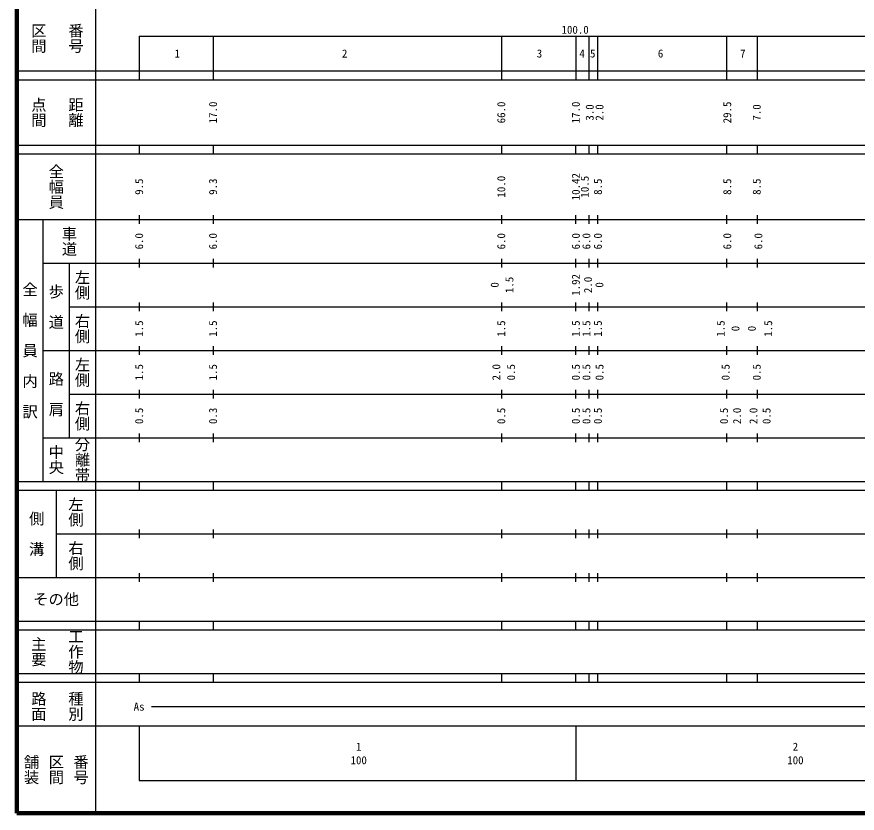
# Model space of a CAD drawing. Units: millimetres on the paper, enlarged 1000 times. Extents: x 40000 to 680000, y 20000 to 380000.
# Drawn here: x 40000 to 232437, y 20000 to 202409 of the extents above; entities that cross this region are included whole.
import ezdxf
from ezdxf.enums import TextEntityAlignment as Align

# ---------------------------------------------------------------- set-up
doc = ezdxf.new("R2010")
doc.units = ezdxf.units.MM
doc.header["$LTSCALE"] = 1000
doc.layers.add('M-TTL', color=2, linetype='Continuous', lineweight=140)
doc.layers.add('M-TTL-BAND', color=7, linetype='Continuous', lineweight=25)
doc.styles.add('@ＭＳ ゴシック', font='')
doc.styles.add('ＭＳ ゴシック', font='')
doc.styles.get('@ＭＳ ゴシック').set_extended_font_data('@MS Gothic')
doc.styles.get('ＭＳ ゴシック').set_extended_font_data('MS Gothic')

msp = doc.modelspace()

# ---------------------------------------------------------------- linework, layer by layer
at = {"layer": 'M-TTL'}
for p, q in [((40000, 380000), (40000, 20000)), ((40000, 20000), (680000, 20000))]:
    msp.add_line(p, q, dxfattribs=at)
at = {"layer": 'M-TTL-BAND'}
for p, q in [((58000, 370000), (58000, 20000)), ((68000, 198000), (68000, 188000)), ((68000, 198000), (579000, 198000)), ((85000, 198000), (85000, 188000)), ((151000, 198000), (151000, 188000)), ((168000, 198000), (168000, 188000)), ((171000, 198000), (171000, 188000)), ((173000, 198000), (173000, 188000)), ((202500, 198000), (202500, 188000)), ((209500, 198000), (209500, 188000)), ((40000, 190000), (579000, 190000)), ((40000, 188000), (579000, 188000)), ((40000, 173000), (579000, 173000)), ((68000, 173000), (68000, 171000)), ((85000, 173000), (85000, 171000)), ((151000, 173000), (151000, 171000)), ((168000, 171000), (168000, 173000)), ((171000, 173000), (171000, 171000)), ((173000, 173000), (173000, 171000)), ((202500, 173000), (202500, 171000)), ((209500, 173000), (209500, 171000)), ((40000, 171000), (579000, 171000)), ((40000, 156000), (579000, 156000)), ((46000, 96000), (46000, 156000)), ((68000, 157000), (68000, 155000)), ((85000, 157000), (85000, 155000)), ((151000, 157000), (151000, 155000)), ((168000, 155000), (168000, 157000)), ((171000, 157000), (171000, 155000)), ((173000, 157000), (173000, 155000)), ((202500, 157000), (202500, 155000)), ((209500, 157000), (209500, 155000)), ((68000, 147000), (68000, 145000)), ((85000, 147000), (85000, 145000)), ((151000, 147000), (151000, 145000)), ((168000, 145000), (168000, 147000)), ((171000, 147000), (171000, 145000)), ((173000, 147000), (173000, 145000)), ((202500, 147000), (202500, 145000)), ((209500, 147000), (209500, 145000)), ((46000, 146000), (579000, 146000)), ((52000, 146000), (52000, 106000)), ((68000, 137000), (68000, 135000)), ((85000, 137000), (85000, 135000)), ((151000, 137000), (151000, 135000)), ((168000, 135000), (168000, 137000)), ((171000, 137000), (171000, 135000)), ((173000, 137000), (173000, 135000)), ((202500, 137000), (202500, 135000)), ((209500, 137000), (209500, 135000)), ((52000, 136000), (579000, 136000)), ((46000, 126000), (579000, 126000)), ((68000, 127000), (68000, 125000)), ((85000, 127000), (85000, 125000)), ((151000, 127000), (151000, 125000)), ((168000, 125000), (168000, 127000)), ((171000, 127000), (171000, 125000)), ((173000, 127000), (173000, 125000)), ((202500, 127000), (202500, 125000)), ((209500, 127000), (209500, 125000)), ((52000, 116000), (579000, 116000)), ((68000, 117000), (68000, 115000)), ((85000, 117000), (85000, 115000)), ((151000, 117000), (151000, 115000)), ((168000, 115000), (168000, 117000)), ((171000, 117000), (171000, 115000)), ((173000, 117000), (173000, 115000)), ((202500, 117000), (202500, 115000)), ((209500, 117000), (209500, 115000)), ((46000, 106000), (579000, 106000)), ((68000, 107000), (68000, 105000)), ((85000, 107000), (85000, 105000)), ((151000, 107000), (151000, 105000)), ((168000, 105000), (168000, 107000)), ((171000, 107000), (171000, 105000)), ((173000, 107000), (173000, 105000)), ((202500, 107000), (202500, 105000)), ((209500, 107000), (209500, 105000)), ((40000, 96000), (579000, 96000)), ((68000, 96000), (68000, 94000)), ((85000, 96000), (85000, 94000)), ((151000, 96000), (151000, 94000)), ((168000, 94000), (168000, 96000)), ((171000, 96000), (171000, 94000)), ((173000, 96000), (173000, 94000)), ((202500, 96000), (202500, 94000)), ((209500, 96000), (209500, 94000)), ((40000, 94000), (579000, 94000)), ((49000, 94000), (49000, 74000)), ((68000, 85000), (68000, 83000)), ((85000, 85000), (85000, 83000)), ((151000, 85000), (151000, 83000)), ((168000, 83000), (168000, 85000)), ((171000, 85000), (171000, 83000)), ((173000, 85000), (173000, 83000)), ((202500, 85000), (202500, 83000)), ((209500, 85000), (209500, 83000)), ((49000, 84000), (579000, 84000)), ((40000, 74000), (579000, 74000)), ((68000, 75000), (68000, 73000)), ((85000, 75000), (85000, 73000)), ((151000, 75000), (151000, 73000)), ((168000, 73000), (168000, 75000)), ((171000, 75000), (171000, 73000)), ((173000, 75000), (173000, 73000)), ((202500, 75000), (202500, 73000)), ((209500, 75000), (209500, 73000)), ((40000, 64000), (579000, 64000)), ((68000, 64000), (68000, 62000)), ((85000, 64000), (85000, 62000)), ((151000, 64000), (151000, 62000)), ((168000, 62000), (168000, 64000)), ((171000, 64000), (171000, 62000)), ((173000, 64000), (173000, 62000)), ((202500, 64000), (202500, 62000)), ((209500, 64000), (209500, 62000)), ((40000, 62000), (579000, 62000)), ((40000, 52000), (579000, 52000)), ((68000, 52000), (68000, 50000)), ((85000, 52000), (85000, 50000)), ((151000, 52000), (151000, 50000)), ((168000, 50000), (168000, 52000)), ((171000, 52000), (171000, 50000)), ((173000, 52000), (173000, 50000)), ((202500, 52000), (202500, 50000)), ((209500, 52000), (209500, 50000)), ((40000, 50000), (579000, 50000)), ((70805, 44406), (331137, 44406)), ((40000, 40000), (579000, 40000)), ((68000, 40000), (68000, 27500)), ((168000, 40000), (168000, 27500)), ((68000, 27500), (579000, 27500))]:
    msp.add_line(p, q, dxfattribs=at)

# ---------------------------------------------------------------- texts
for s, height, rotation, style, p in [('区間', 2566, 270, '@ＭＳ ゴシック', (45000, 197500)), ('番号', 2566, 270, '@ＭＳ ゴシック', (53500, 197500)), ('点間', 2566, 270, '@ＭＳ ゴシック', (45000, 180500)), ('距離', 2566, 270, '@ＭＳ ゴシック', (53500, 180500)), ('17.0', 1833, 90, 'ＭＳ ゴシック', (84920, 180500)), ('66.0', 1833, 90, 'ＭＳ ゴシック', (150923, 180500)), ('17.0', 1833, 90, 'ＭＳ ゴシック', (168000, 180500)), ('29.5', 1833, 90, 'ＭＳ ゴシック', (202675, 180500)), ('3.0', 1833, 90, 'ＭＳ ゴシック', (171173, 180500)), ('2.0', 1833, 90, 'ＭＳ ゴシック', (173424, 180500)), ('7.0', 1833, 90, 'ＭＳ ゴシック', (209425, 180500)), ('全幅員', 2566, 270, '@ＭＳ ゴシック', (49000, 163500)), ('10.0', 1833, 90, 'ＭＳ ゴシック', (150923, 163500)), ('10.42', 1833, 90, 'ＭＳ ゴシック', (168000, 163500)), ('10.5', 1833, 90, 'ＭＳ ゴシック', (170048, 163500)), ('9.5', 1833, 90, 'ＭＳ ゴシック', (68000, 163500)), ('9.3', 1833, 90, 'ＭＳ ゴシック', (84920, 163500)), ('8.5', 1833, 90, 'ＭＳ ゴシック', (173049, 163500)), ('8.5', 1833, 90, 'ＭＳ ゴシック', (202675, 163500)), ('8.5', 1833, 90, 'ＭＳ ゴシック', (209425, 163500)), ('車道', 2566, 270, '@ＭＳ ゴシック', (52000, 151000)), ('6.0', 1833, 90, 'ＭＳ ゴシック', (68000, 151000)), ('6.0', 1833, 90, 'ＭＳ ゴシック', (84920, 151000)), ('6.0', 1833, 90, 'ＭＳ ゴシック', (150923, 151000)), ('6.0', 1833, 90, 'ＭＳ ゴシック', (168000, 151000)), ('6.0', 1833, 90, 'ＭＳ ゴシック', (170423, 151000)), ('6.0', 1833, 90, 'ＭＳ ゴシック', (173049, 151000)), ('6.0', 1833, 90, 'ＭＳ ゴシック', (202675, 151000)), ('6.0', 1833, 90, 'ＭＳ ゴシック', (209800, 151000)), ('左側', 2566, 270, '@ＭＳ ゴシック', (55000, 141000)), ('1.5', 1833, 90, 'ＭＳ ゴシック', (152798, 141000)), ('1.92', 1833, 90, 'ＭＳ ゴシック', (168000, 141000)), ('2.0', 1833, 90, 'ＭＳ ゴシック', (170798, 141000)), ('全\u3000幅\u3000員\u3000内\u3000訳', 2566, 270, '@ＭＳ ゴシック', (43000, 126000)), ('歩\u3000道', 2566, 270, '@ＭＳ ゴシック', (49000, 136000)), ('0', 1833, 90, 'ＭＳ ゴシック', (149423, 141000)), ('0', 1833, 90, 'ＭＳ ゴシック', (173394, 141000)), ('右側', 2566, 270, '@ＭＳ ゴシック', (55000, 131000)), ('1.5', 1833, 90, 'ＭＳ ゴシック', (68000, 131000)), ('1.5', 1833, 90, 'ＭＳ ゴシック', (84920, 131000)), ('1.5', 1833, 90, 'ＭＳ ゴシック', (150923, 131000)), ('1.5', 1833, 90, 'ＭＳ ゴシック', (168000, 131000)), ('1.5', 1833, 90, 'ＭＳ ゴシック', (170423, 131000)), ('1.5', 1833, 90, 'ＭＳ ゴシック', (173049, 131000)), ('1.5', 1833, 90, 'ＭＳ ゴシック', (201175, 131000)), ('0', 1833, 90, 'ＭＳ ゴシック', (204550, 131000)), ('0', 1833, 90, 'ＭＳ ゴシック', (208300, 131000)), ('1.5', 1833, 90, 'ＭＳ ゴシック', (212050, 131000)), ('左側', 2566, 270, '@ＭＳ ゴシック', (55000, 121000)), ('1.5', 1833, 90, 'ＭＳ ゴシック', (68000, 121000)), ('1.5', 1833, 90, 'ＭＳ ゴシック', (84920, 121000)), ('2.0', 1833, 90, 'ＭＳ ゴシック', (149798, 121000)), ('0.5', 1833, 90, 'ＭＳ ゴシック', (153173, 121000)), ('0.5', 1833, 90, 'ＭＳ ゴシック', (168000, 121000)), ('0.5', 1833, 90, 'ＭＳ ゴシック', (170423, 121000)), ('0.5', 1833, 90, 'ＭＳ ゴシック', (173424, 121000)), ('0.5', 1833, 90, 'ＭＳ ゴシック', (202300, 121000)), ('0.5', 1833, 90, 'ＭＳ ゴシック', (209425, 121000)), ('路\u3000肩', 2566, 270, '@ＭＳ ゴシック', (49000, 116000)), ('右側', 2566, 270, '@ＭＳ ゴシック', (55000, 111000)), ('0.5', 1833, 90, 'ＭＳ ゴシック', (68000, 111000)), ('0.3', 1833, 90, 'ＭＳ ゴシック', (84920, 111000)), ('0.5', 1833, 90, 'ＭＳ ゴシック', (150923, 111000)), ('0.5', 1833, 90, 'ＭＳ ゴシック', (168000, 111000)), ('0.5', 1833, 90, 'ＭＳ ゴシック', (170423, 111000)), ('0.5', 1833, 90, 'ＭＳ ゴシック', (173049, 111000)), ('0.5', 1833, 90, 'ＭＳ ゴシック', (201925, 111000)), ('2.0', 1833, 90, 'ＭＳ ゴシック', (204925, 111000)), ('2.0', 1833, 90, 'ＭＳ ゴシック', (208675, 111000)), ('0.5', 1833, 90, 'ＭＳ ゴシック', (211675, 111000)), ('分離帯', 2566, 270, '@ＭＳ ゴシック', (55000, 101000)), ('中央', 2566, 270, '@ＭＳ ゴシック', (49000, 101000)), ('左側', 2566, 270, '@ＭＳ ゴシック', (53500, 89000)), ('側\u3000溝', 2566, 270, '@ＭＳ ゴシック', (44500, 84000)), ('右側', 2566, 270, '@ＭＳ ゴシック', (53500, 79000)), ('工作物', 2566, 270, '@ＭＳ ゴシック', (53500, 57000)), ('主要', 2566, 270, '@ＭＳ ゴシック', (45000, 57000)), ('路面', 2566, 270, '@ＭＳ ゴシック', (45000, 44500)), ('種別', 2566, 270, '@ＭＳ ゴシック', (53500, 44500)), ('舗装', 2566, 270, '@ＭＳ ゴシック', (43333, 30000)), ('区間', 2566, 270, '@ＭＳ ゴシック', (49000, 30000)), ('番号', 2566, 270, '@ＭＳ ゴシック', (54667, 30000))]:
    msp.add_text(s, height=height, rotation=rotation, dxfattribs=dict(at, style=style)).set_placement(p, align=Align.MIDDLE_CENTER)
at = {"layer": 'M-TTL-BAND', "style": 'ＭＳ ゴシック'}
for s, height, p in [('100.0', 1833, (167844, 199445)), ('1', 1833, (76738, 194000)), ('2', 1833, (115073, 194000)), ('3', 1833, (159684, 194000)), ('4', 1833, (169447, 194000)), ('5', 1833, (171874, 194000)), ('6', 1833, (187412, 194000)), ('7', 1833, (206246, 194000)), ('その他', 2566, (49000, 69000)), ('As', 1833, (68006, 44406)), ('1', 1833, (118288, 35238)), ('2', 1833, (218288, 35238)), ('100', 1833, (118288, 32131)), ('100', 1833, (218288, 32131))]:
    msp.add_text(s, height=height, dxfattribs=at).set_placement(p, align=Align.MIDDLE_CENTER)

doc.saveas('drawing.dxf')
